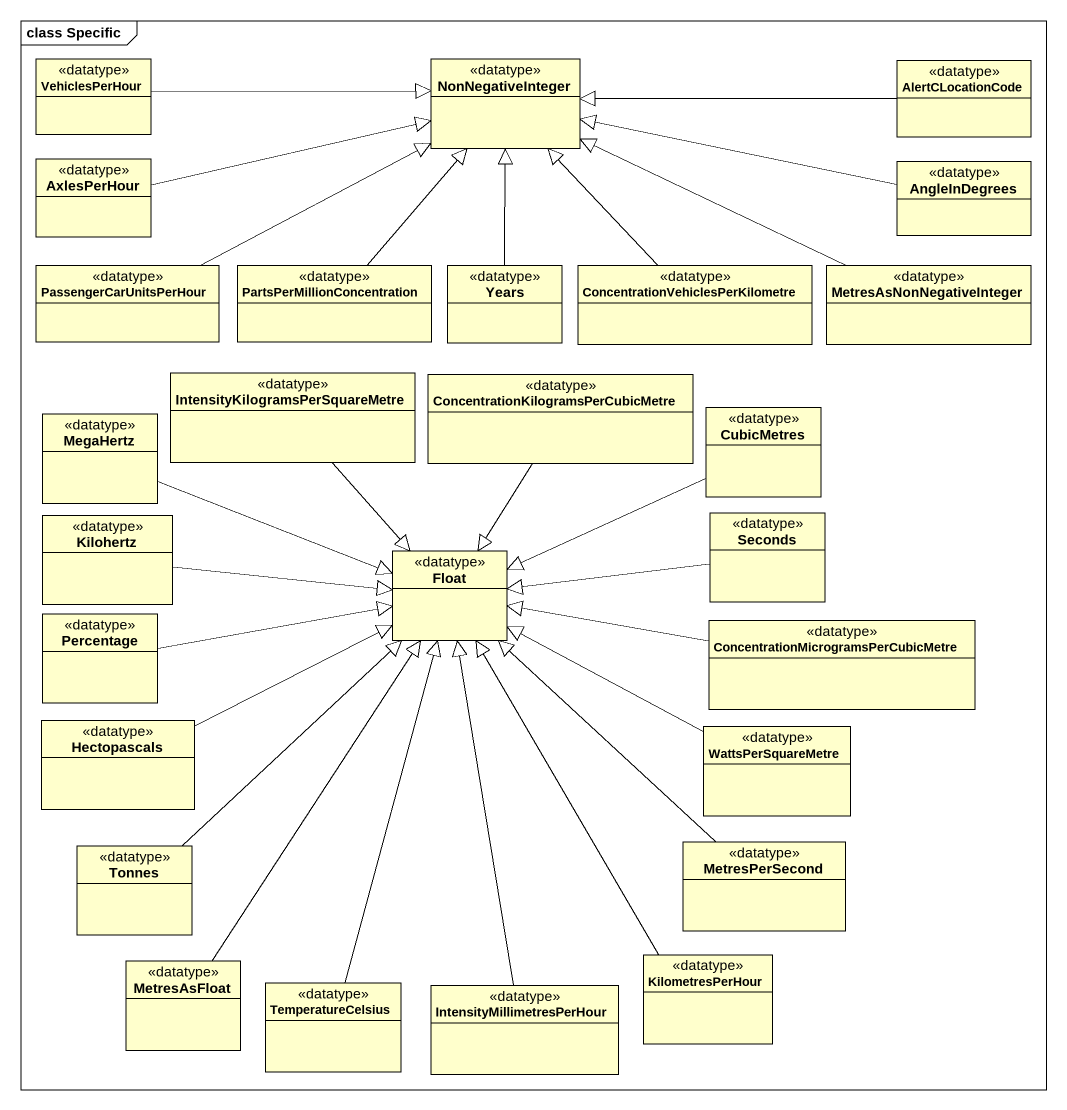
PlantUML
@startuml
mainframe class Specific
hide circle
hide empty members
class VehiclesPerHour <<datatype>>
class NonNegativeInteger <<datatype>>
class AlertCLocationCode <<datatype>>
class AxlesPerHour <<datatype>>
class AngleInDegrees <<datatype>>
class PassengerCarUnitsPerHour <<datatype>>
class PartsPerMillionConcentration <<datatype>>
class Years <<datatype>>
class "ConcentrationVehiclesPerKilometre" as ConcentrationVehiclesPerKilo <<datatype>>
class MetresAsNonNegativeInteger <<datatype>>
class MegaHertz <<datatype>>
class "IntensityKilogramsPerSquareMetre" as IntensityKilogramsPerSquareM <<datatype>>
class "ConcentrationKilogramsPerCubicMetre" as ConcentrationKilogramsPerCub <<datatype>>
class CubicMetres <<datatype>>
class Kilohertz <<datatype>>
class Seconds <<datatype>>
class Float <<datatype>>
class Percentage <<datatype>>
class "ConcentrationMicrogramsPerCubicMetre" as ConcentrationMicrogramsPerCu <<datatype>>
class Hectopascals <<datatype>>
class WattsPerSquareMetre <<datatype>>
class Tonnes <<datatype>>
class MetresPerSecond <<datatype>>
class MetresAsFloat <<datatype>>
class TemperatureCelsius <<datatype>>
class IntensityMillimetresPerHour <<datatype>>
class KilometresPerHour <<datatype>>
VehiclesPerHour -right-|> NonNegativeInteger
AlertCLocationCode -left-|> NonNegativeInteger
AxlesPerHour -right-|> NonNegativeInteger
AngleInDegrees -left-|> NonNegativeInteger
PassengerCarUnitsPerHour -right-|> NonNegativeInteger
PartsPerMillionConcentration -up-|> NonNegativeInteger
Years -up-|> NonNegativeInteger
ConcentrationVehiclesPerKilo -up-|> NonNegativeInteger
MetresAsNonNegativeInteger -left-|> NonNegativeInteger
MegaHertz -right-|> Float
IntensityKilogramsPerSquareM --|> Float
ConcentrationKilogramsPerCub --|> Float
CubicMetres -left-|> Float
Kilohertz -right-|> Float
Seconds -left-|> Float
Percentage -right-|> Float
ConcentrationMicrogramsPerCu -left-|> Float
Hectopascals -right-|> Float
WattsPerSquareMetre -left-|> Float
Tonnes -up-|> Float
MetresPerSecond -up-|> Float
MetresAsFloat -up-|> Float
TemperatureCelsius -up-|> Float
IntensityMillimetresPerHour -up-|> Float
KilometresPerHour -up-|> Float
@enduml
